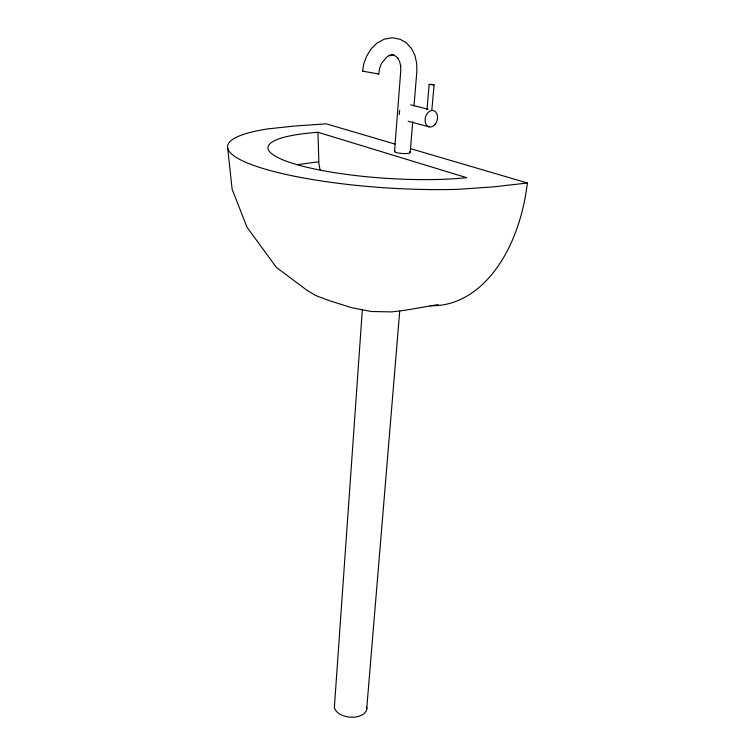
<?xml version="1.0" encoding="UTF-8"?>
<svg xmlns="http://www.w3.org/2000/svg" width="755" height="755" viewBox="0 0 755 755"><rect width="100%" height="100%" fill="white"/><g stroke="black" fill="none" stroke-linecap="round" stroke-linejoin="round"><path stroke-width="1.13" d="M362.325 309.843L334.541 704.906A16.261 9.853 5.2 0 0 350.405 717.203A16.261 9.853 5.2 0 0 366.637 706.954M394.544 151.33L400.763 70.762L400.641 65.477L400.697 66.091L399.697 61.853L397.847 58.239L398.583 59.107L396.139 56.483L393.157 54.879L394.412 55.436L391.166 54.964L392.506 54.955L389.108 55.643L390.241 55.087L386.805 57.002L381.511 63.401L379.69 68.158L378.699 73.999L362.551 71.159L363.778 63.741L366.704 56.012L371.375 48.575L376.962 43.148L384.37 39.1L392.43 37.75L400.235 39.317L406.058 42.554L411.579 48.641L414.891 55.285L416.741 63.637L416.864 71.234L414.023 105.775M410.173 152.67L412.711 121.819M366.647 709.53L399.706 311.258M426.962 109.805L429.151 84.484L431.803 84.352L434.068 84.871L431.841 110.202M434.068 84.871L429.151 84.484M438.174 304.595L404.529 310.343L391.477 311.9L371.233 311.485L352.387 307.898L329.633 300.764L315.571 295.498L306.143 289.656L276.405 267.412L246.998 227.217L232.134 189.231L227.632 147.716M298.055 164.562L318.827 161.778L317.949 132.276L466.59 177.661A119.535 22.924 3.8 0 1 294.035 163.778A119.535 22.924 3.8 0 1 317.949 132.276M430.161 305.7A160.409 101.415 87 0 0 527.367 182.993L493.798 186.853L458.115 189.307A160.23 30.823 3.8 0 1 260.201 167.61A160.23 30.823 3.8 0 1 268.091 128.86L294.978 126L326.245 123.839L394.903 144.035M362.551 71.159L363.079 71.149M410.701 104.822L428.019 109.211M408.191 121.244L429.029 126.849M410.682 148.678L527.367 182.993M378.066 73.697L378.699 73.999M318.629 161.796L320.026 169.837M409.503 151.868A7.871 1.491 3.9 0 1 402.585 153.52A7.871 1.491 3.9 0 1 395.035 150.991M399.404 114.515A8.229 6.021 -75.3 0 1 399.735 110.305M435.173 124.301A8.437 6.059 -74.7 0 0 433.653 110.626A8.437 6.059 -74.7 0 0 425.122 121.262A8.437 6.059 -74.7 0 0 435.173 124.301"/></g></svg>
